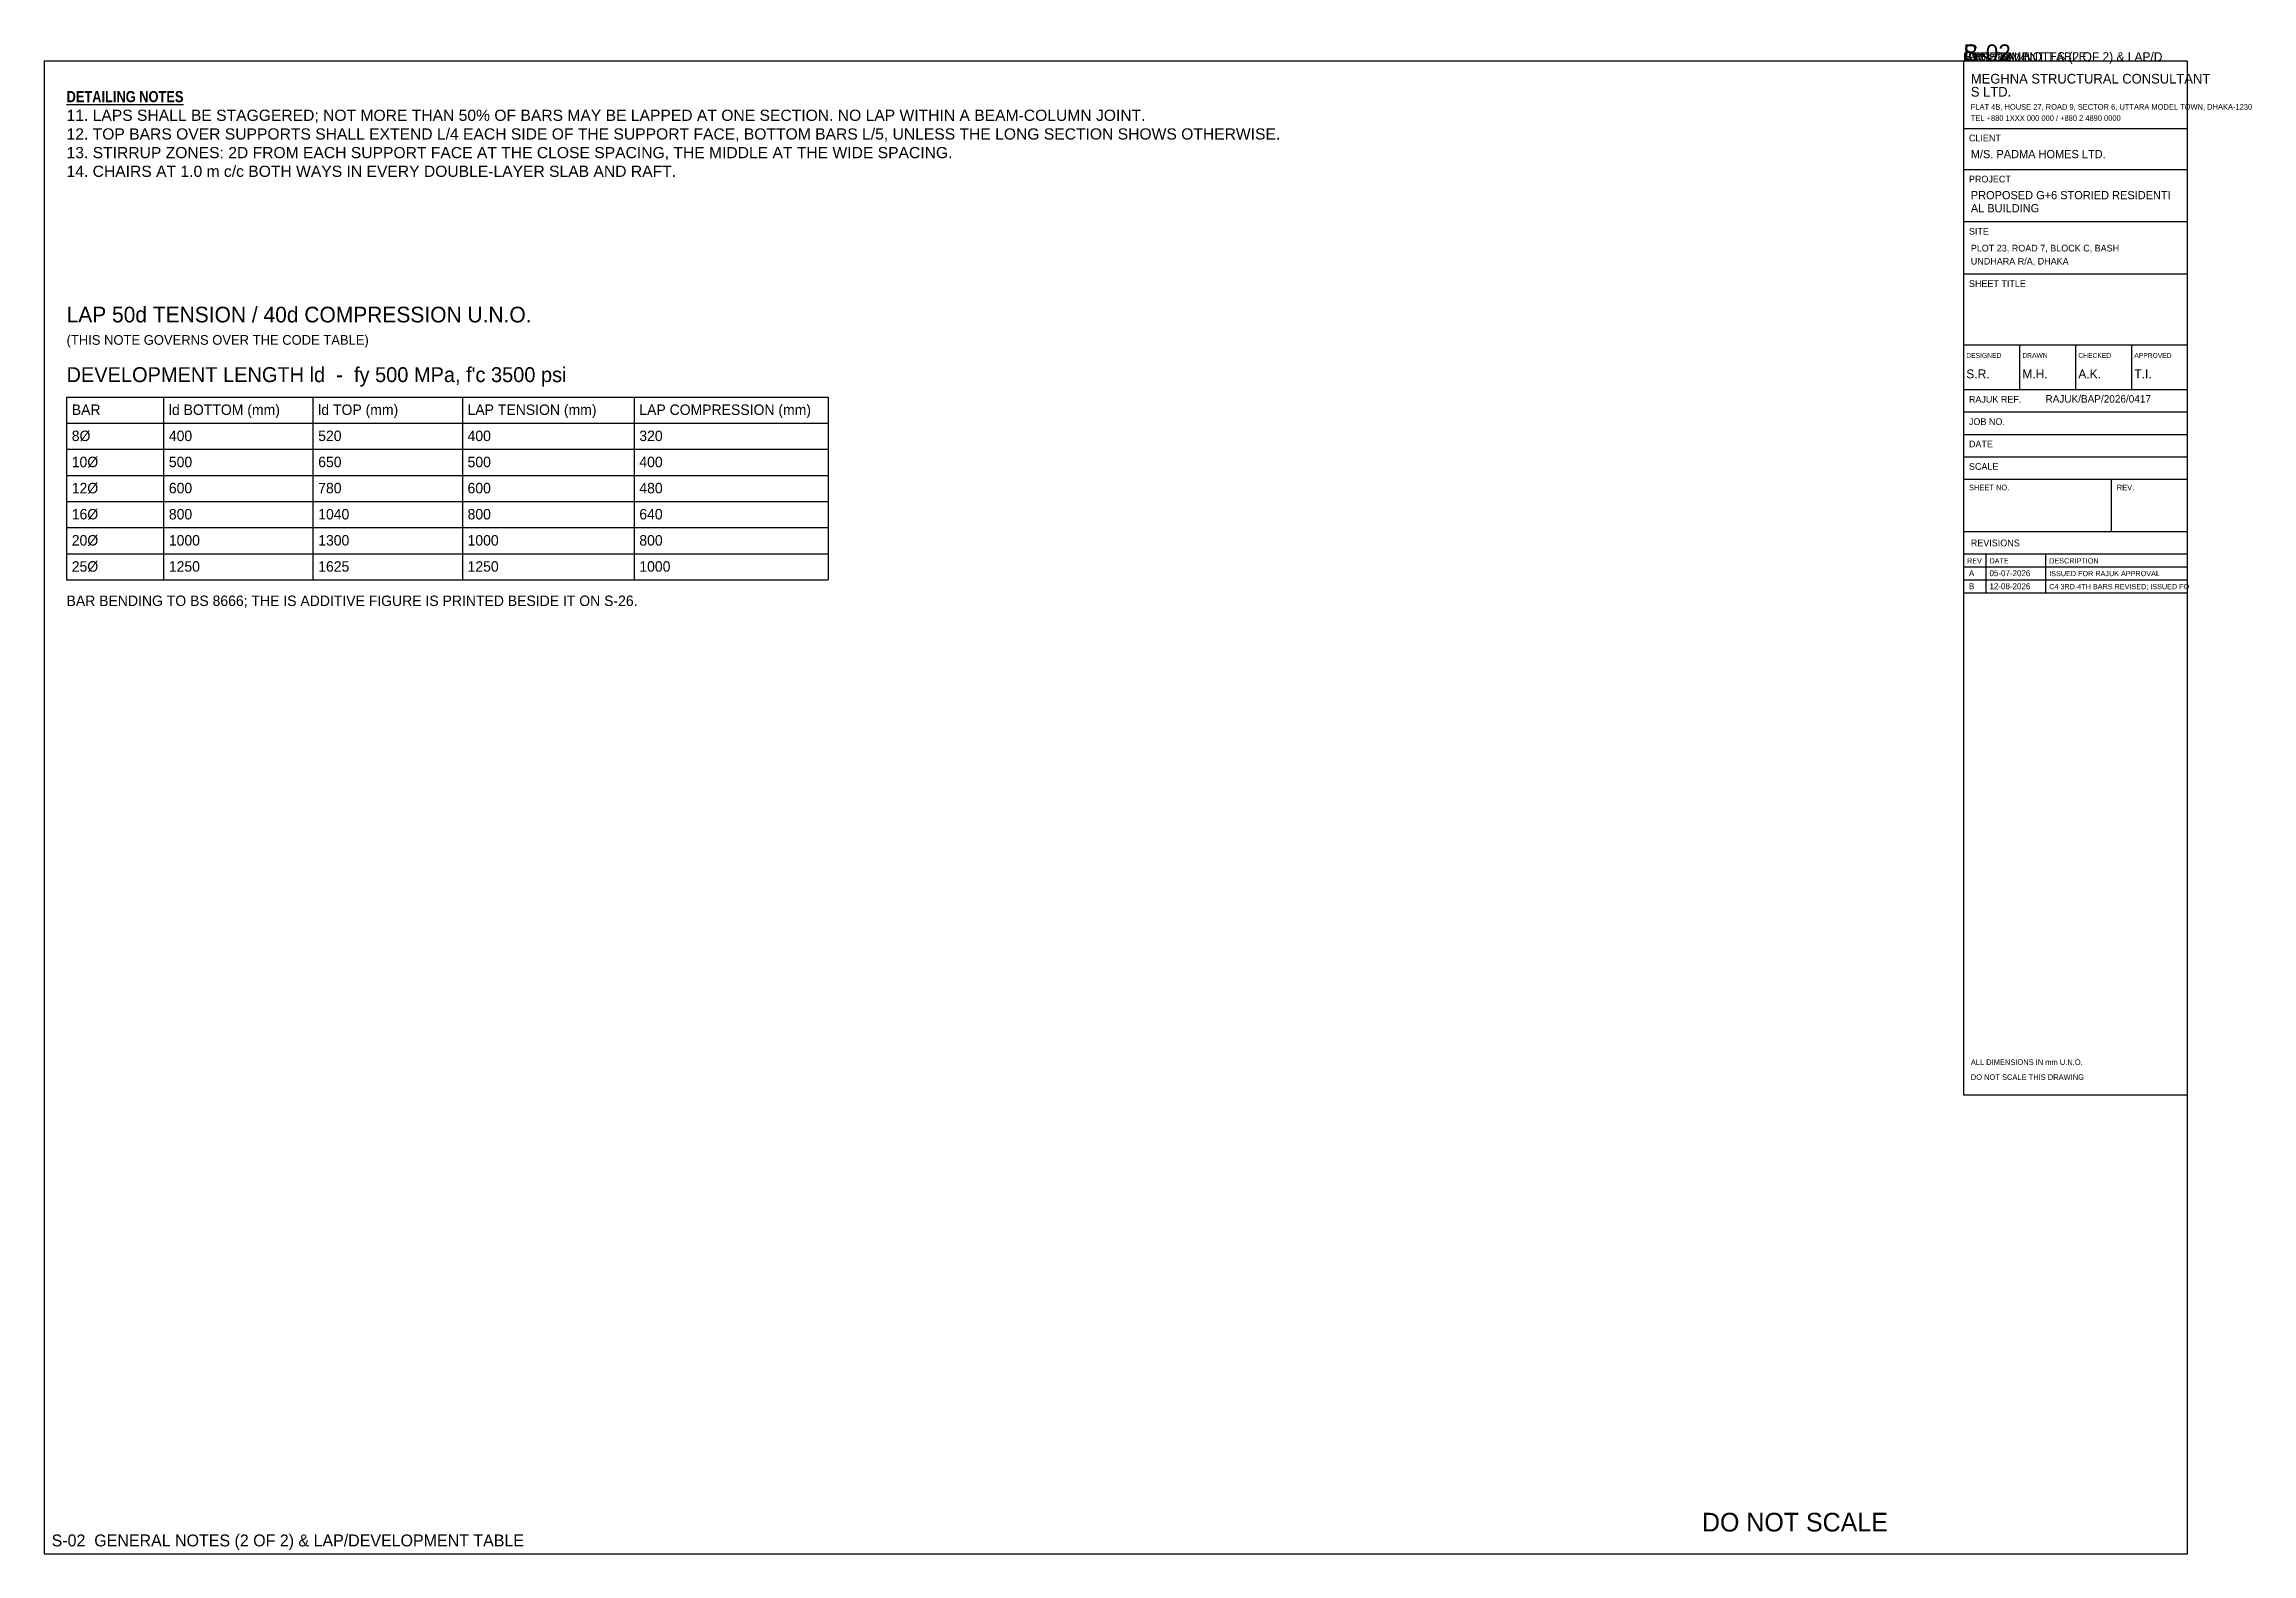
# Paper-space layout 'S-02 GENERAL NOTES (2 OF 2) & LAP-DEVELOPMENT TABLE' of a CAD drawing. Extents: x 10 to 601, y 10 to 415.
import ezdxf

# ---------------------------------------------------------------- set-up
doc = ezdxf.new("R2010")
doc.units = 0
for name, color, linetype in [('Sheet', 7, 'Continuous'), ('Text-1', 7, 'Continuous'), ('TITLE', 7, 'Continuous')]:
    doc.layers.add(name, color=color, linetype=linetype)
doc.styles.add('Swis721 Cn BT', font='swiss.ttf')

# ---------------------------------------------------------------- blocks, each defined once
blk = doc.blocks.new('TITLE_BLOCK')
at = {"layer": 'TITLE'}
for p, q in [((0, -18), (60, -18)), ((0, -29), (60, -29)), ((0, -43), (60, -43)), ((0, -57), (60, -57)), ((0, -76), (60, -76)), ((0, -76), (0, -88)), ((15, -76), (15, -88)), ((30, -76), (30, -88)), ((45, -76), (45, -88)), ((0, -88), (60, -88)), ((0, -94), (60, -94)), ((0, -100), (60, -100)), ((0, -106), (60, -106)), ((0, -112), (60, -112)), ((39.6, -112), (39.6, -126)), ((0, -126), (60, -126)), ((0, -132), (60, -132)), ((0, -132), (60, -132)), ((0, -135.5), (60, -135.5)), ((6, -132), (6, -142.5)), ((22, -132), (22, -142.5)), ((0, -139), (60, -139)), ((0, -142.5), (60, -142.5))]:
    blk.add_line(p, q, dxfattribs=at)
blk.add_lwpolyline([(0, -277), (60, -277), (60, 0), (0, 0)], close=True, dxfattribs=at)
at = {"layer": 'Text-1'}
for tag, height in [('JOBNO', 2), ('SCALE', 2), ('SHEETTITLE', 2.4), ('SHEETTITLE2', 2.4), ('DATE', 2), ('SHEETNO', 4.5), ('REV', 4.5)]:
    blk.add_attdef(tag, (0, 0), '', height=height, dxfattribs=at)
at = {"layer": 'TITLE'}
for s, height, p in [('MEGHNA STRUCTURAL CONSULTANT', 2.6, (2, -6)), ('S LTD.', 2.6, (2, -9.5)), ('FLAT 4B, HOUSE 27, ROAD 9, SECTOR 6, UTTARA MODEL TOWN, DHAKA-1230', 1.5, (2, -13)), ('TEL +880 1XXX 000 000 / +880 2 4890 0000', 1.5, (2, -16)), ('CLIENT', 1.8, (1.5, -21.5)), ('M/S. PADMA HOMES LTD.', 2.2, (2, -26)), ('PROJECT', 1.8, (1.5, -32.5)), ('PROPOSED G+6 STORIED RESIDENTI', 2.2, (2, -37)), ('AL BUILDING', 2.2, (2, -40.5)), ('SITE', 1.8, (1.5, -46.5)), ('UNDHARA R/A, DHAKA', 1.8, (2, -54.5)), ('PLOT 23, ROAD 7, BLOCK C, BASH', 1.8, (2, -51)), ('SHEET TITLE', 1.8, (1.5, -60.5)), ('DESIGNED', 1.3, (0.8, -79.5)), ('S.R.', 2.4, (0.8, -85)), ('DRAWN', 1.3, (15.8, -79.5)), ('M.H.', 2.4, (15.8, -85)), ('A.K.', 2.4, (30.8, -85)), ('CHECKED', 1.3, (30.8, -79.5)), ('APPROVED', 1.3, (45.8, -79.5)), ('T.I.', 2.4, (45.8, -85)), ('RAJUK REF.', 1.8, (1.5, -91.5)), ('RAJUK/BAP/2026/0417', 2, (22, -91.5)), ('JOB NO.', 1.8, (1.5, -97.5)), ('DATE', 1.8, (1.5, -103.5)), ('SCALE', 1.8, (1.5, -109.5)), ('SHEET NO.', 1.5, (1.5, -115)), ('REV.', 1.5, (41.1, -115)), ('REVISIONS', 1.8, (2, -130)), ('REV', 1.4, (1, -134.6)), ('DATE', 1.4, (7, -134.6)), ('DESCRIPTION', 1.4, (23, -134.6)), ('ALL DIMENSIONS IN mm U.N.O.', 1.5, (2, -269)), ('DO NOT SCALE THIS DRAWING', 1.5, (2, -273))]:
    blk.add_text(s, height=height, dxfattribs=at).set_placement(p)

psp = doc.layouts.new('S-02 GENERAL NOTES (2 OF 2) & LAP-DEVELOPMENT TABLE')

# ---------------------------------------------------------------- linework, layer by layer
for p, q in [((16, 320), (220, 320)), ((16, 320), (16, 271)), ((42, 320), (42, 271)), ((82, 320), (82, 271)), ((122, 320), (122, 271)), ((168, 320), (168, 271)), ((220, 320), (220, 271)), ((16, 313), (220, 313)), ((16, 306), (220, 306)), ((16, 299), (220, 299)), ((16, 292), (220, 292)), ((16, 285), (220, 285)), ((16, 278), (220, 278)), ((16, 271), (220, 271))]:
    psp.add_line(p, q)
at = {"layer": 'Sheet'}
psp.add_lwpolyline([(10, 10), (584, 10), (584, 410), (10, 410)], close=True, dxfattribs=at)

# ---------------------------------------------------------------- block references
at = {"layer": 'TITLE'}
psp.add_blockref('TITLE_BLOCK', (524, 410), dxfattribs=at).add_auto_attribs({'SHEETTITLE': 'GENERAL NOTES (2 OF 2) & LAP/D', 'SHEETTITLE2': 'EVELOPMENT TABLE', 'JOBNO': 'MSC-2026-041', 'DATE': '12-08-2026', 'SCALE': 'N.T.S.', 'SHEETNO': 'S-02', 'REV': 'B'})

# ---------------------------------------------------------------- texts
at = {"layer": 'Sheet'}
for s, height, p in [("DEVELOPMENT LENGTH ld  -  fy 500 MPa, f'c 3500 psi", 4, (16, 324)), ('S-02  GENERAL NOTES (2 OF 2) & LAP/DEVELOPMENT TABLE', 3.2, (12, 12))]:
    psp.add_text(s, height=height, dxfattribs=at).set_placement(p)
at = {"layer": 'Text-1'}
for s, height, p in [('LAP 50d TENSION / 40d COMPRESSION U.N.O.', 4.2, (16, 340)), ('(THIS NOTE GOVERNS OVER THE CODE TABLE)', 2.6, (16, 334)), ('BAR', 2.8, (17.4, 315.2)), ('ld BOTTOM (mm)', 2.8, (43.4, 315.2)), ('ld TOP (mm)', 2.8, (83.4, 315.2)), ('LAP TENSION (mm)', 2.8, (123.4, 315.2)), ('LAP COMPRESSION (mm)', 2.8, (169.4, 315.2)), ('8%%C', 2.8, (17.4, 308.2)), ('400', 2.8, (43.4, 308.2)), ('520', 2.8, (83.4, 308.2)), ('400', 2.8, (123.4, 308.2)), ('320', 2.8, (169.4, 308.2)), ('10%%C', 2.8, (17.4, 301.2)), ('500', 2.8, (43.4, 301.2)), ('650', 2.8, (83.4, 301.2)), ('500', 2.8, (123.4, 301.2)), ('400', 2.8, (169.4, 301.2)), ('12%%C', 2.8, (17.4, 294.2)), ('600', 2.8, (43.4, 294.2)), ('780', 2.8, (83.4, 294.2)), ('600', 2.8, (123.4, 294.2)), ('480', 2.8, (169.4, 294.2)), ('16%%C', 2.8, (17.4, 287.2)), ('800', 2.8, (43.4, 287.2)), ('1040', 2.8, (83.4, 287.2)), ('800', 2.8, (123.4, 287.2)), ('640', 2.8, (169.4, 287.2)), ('20%%C', 2.8, (17.4, 280.2)), ('1000', 2.8, (43.4, 280.2)), ('1300', 2.8, (83.4, 280.2)), ('1000', 2.8, (123.4, 280.2)), ('800', 2.8, (169.4, 280.2)), ('25%%C', 2.8, (17.4, 273.2)), ('1250', 2.8, (43.4, 273.2)), ('1625', 2.8, (83.4, 273.2)), ('1250', 2.8, (123.4, 273.2)), ('1000', 2.8, (169.4, 273.2)), ('BAR BENDING TO BS 8666; THE IS ADDITIVE FIGURE IS PRINTED BESIDE IT ON S-26.', 2.8, (16, 264)), ('DO NOT SCALE', 5, (454, 16))]:
    psp.add_text(s, height=height, dxfattribs=at).set_placement(p)
at = {"layer": 'Text-1', "insert": (16, 402), "char_height": 3, "width": 334, "attachment_point": 1, "style": 'Swis721 Cn BT'}
psp.add_mtext('{\\fSwis721 Cn BT|b1|i0|c0|p34;\\LDETAILING NOTES}\\P11. LAPS SHALL BE STAGGERED; NOT MORE THAN 50%%% OF BARS MAY BE LAPPED AT ONE SECTION. NO LAP WITHIN A BEAM-COLUMN JOINT.\\P12. TOP BARS OVER SUPPORTS SHALL EXTEND L/4 EACH SIDE OF THE SUPPORT FACE, BOTTOM BARS L/5, UNLESS THE LONG SECTION SHOWS OTHERWISE.\\P13. STIRRUP ZONES: 2D FROM EACH SUPPORT FACE AT THE CLOSE SPACING, THE MIDDLE AT THE WIDE SPACING.\\P14. CHAIRS AT 1.0 m c/c BOTH WAYS IN EVERY DOUBLE-LAYER SLAB AND RAFT.\\P', dxfattribs=at)
at = {"layer": 'TITLE'}
for s, height, p in [('A', 1.6, (525.5, 272)), ('05-07-2026', 1.6, (531, 272)), ('ISSUED FOR RAJUK APPROVAL', 1.4, (547, 272)), ('B', 1.6, (525.5, 268.5)), ('12-08-2026', 1.6, (531, 268.5)), ('C4 3RD-4TH BARS REVISED; ISSUED FO', 1.4, (547, 268.5))]:
    psp.add_text(s, height=height, dxfattribs=at).set_placement(p)

doc.saveas('drawing.dxf')
